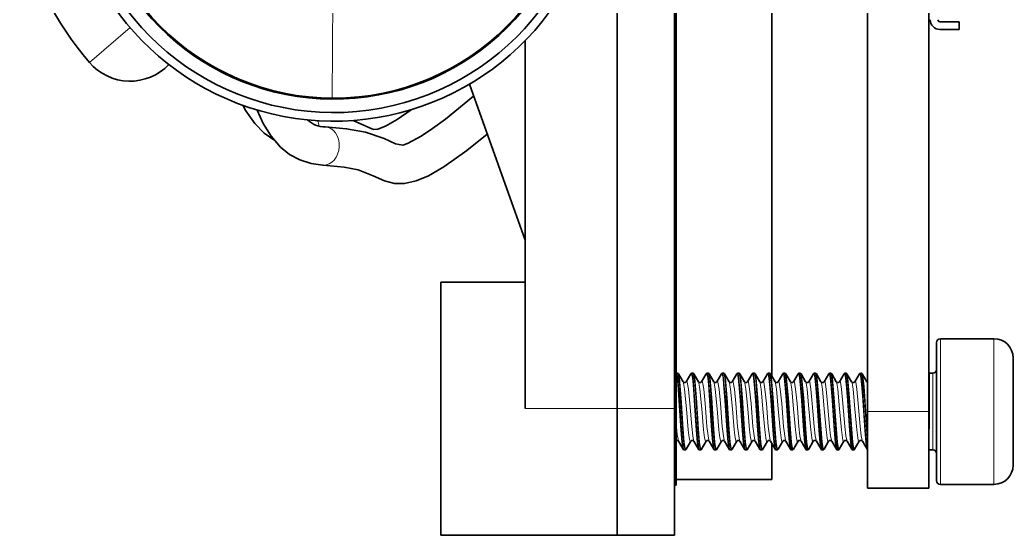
# Model space of a CAD drawing. Extents: x 370 to 946, y 143 to 764.
# Drawn here: x 815.38 to 841.31, y 402.13 to 415.57 of the extents above; entities that cross this region are included whole.
import ezdxf

# ---------------------------------------------------------------- set-up
doc = ezdxf.new("R2010")
doc.units = 0

msp = doc.modelspace()

# ---------------------------------------------------------------- linework, layer by layer
at = {"color": 7, "lineweight": 13, "ltscale": 0.11}
msp.add_line((823.562, 417.932), (823.538, 413.532), dxfattribs=at)
at = {"color": 7, "lineweight": 35, "ltscale": 0.298732}
msp.add_line((832.514, 405.432), (832.514, 417.381), dxfattribs=at)
at = {"color": 7, "lineweight": 35, "ltscale": 0.277435}
msp.add_line((835.014, 417.373), (835.014, 406.275), dxfattribs=at)
at = {"color": 7, "lineweight": 35, "ltscale": 0.300043}
msp.add_line((837.514, 417.358), (837.514, 405.356), dxfattribs=at)
at = {"color": 7, "lineweight": 35, "ltscale": 0.299773}
msp.add_line((839.114, 417.347), (839.114, 405.356), dxfattribs=at)
at = {"color": 7, "lineweight": 35, "ltscale": 0.295}
for p, q in [((830.973, 405.432), (830.973, 417.232)), ((830.973, 417.232), (830.973, 405.432)), ((832.473, 417.232), (832.473, 405.432))]:
    msp.add_line(p, q, dxfattribs=at)
at = {"color": 7, "lineweight": 35, "ltscale": 0.01275}
for p, q in [((839.909, 415.525), (839.399, 415.525)), ((839.909, 415.325), (839.399, 415.325))]:
    msp.add_line(p, q, dxfattribs=at)
at = {"color": 7, "lineweight": 35, "ltscale": 0.005}
msp.add_line((839.909, 415.325), (839.909, 415.525), dxfattribs=at)
at = {"color": 7, "lineweight": 13, "ltscale": 0.035}
msp.add_line((817.197, 414.463), (818.259, 415.375), dxfattribs=at)
at = {"color": 7, "lineweight": 35, "ltscale": 0.240025}
msp.add_line((828.573, 405.432), (828.573, 415.033), dxfattribs=at)
at = {"color": 7, "lineweight": 35, "ltscale": 0.107931}
msp.add_line((828.573, 409.831), (827.117, 413.895), dxfattribs=at)
at = {"color": 7, "lineweight": 35, "ltscale": 0.055}
for p, q in [((828.573, 408.732), (826.373, 408.732)), ((828.573, 408.732), (826.373, 408.732)), ((828.573, 402.132), (826.373, 402.132))]:
    msp.add_line(p, q, dxfattribs=at)
at = {"color": 7, "lineweight": 35, "ltscale": 0.164999}
msp.add_line((826.373, 408.732), (826.373, 402.132), dxfattribs=at)
at = {"color": 7, "lineweight": 35, "ltscale": 0.005508}
msp.add_line((839.314, 406.936), (839.314, 407.156), dxfattribs=at)
at = {"color": 7, "lineweight": 13, "ltscale": 0.005815}
for p, q in [((839.414, 407.024), (839.414, 407.256)), ((840.814, 407.024), (840.814, 407.256))]:
    msp.add_line(p, q, dxfattribs=at)
at = {"color": 7, "lineweight": 35, "ltscale": 0.034999}
for p, q in [((839.414, 407.256), (840.814, 407.256)), ((839.414, 403.456), (840.814, 403.456))]:
    msp.add_line(p, q, dxfattribs=at)
at = {"color": 7, "lineweight": 35, "ltscale": 0.084492}
msp.add_line((839.314, 403.556), (839.314, 406.936), dxfattribs=at)
at = {"color": 7, "lineweight": 13, "ltscale": 0.089185}
for p, q in [((839.414, 403.456), (839.414, 407.024)), ((840.814, 403.456), (840.814, 407.024))]:
    msp.add_line(p, q, dxfattribs=at)
at = {"color": 7, "lineweight": 35, "ltscale": 0.004285}
msp.add_line((841.314, 406.585), (841.314, 406.756), dxfattribs=at)
at = {"color": 7, "lineweight": 35, "ltscale": 0.065715}
msp.add_line((841.314, 403.956), (841.314, 406.585), dxfattribs=at)
at = {"color": 7, "lineweight": 35, "ltscale": 0.000269629}
msp.add_line((832.525, 406.356), (832.514, 406.354), dxfattribs=at)
at = {"color": 7, "lineweight": 35, "ltscale": 0.000669861}
for p, q in [((832.525, 406.356), (832.551, 406.356)), ((833.725, 406.356), (833.751, 406.356)), ((834.525, 406.356), (834.551, 406.356)), ((835.725, 406.356), (835.751, 406.356)), ((836.525, 406.356), (836.551, 406.356)), ((832.725, 404.356), (832.751, 404.356)), ((833.525, 404.356), (833.551, 404.356)), ((834.725, 404.356), (834.751, 404.356)), ((835.525, 404.356), (835.551, 404.356)), ((836.725, 404.356), (836.751, 404.356))]:
    msp.add_line(p, q, dxfattribs=at)
at = {"color": 7, "lineweight": 35, "ltscale": 0.006017}
for p, q in [((832.576, 406.34), (832.697, 406.132)), ((832.9, 406.34), (832.779, 406.132)), ((833.376, 406.34), (833.497, 406.132)), ((833.7, 406.34), (833.579, 406.132)), ((834.1, 406.34), (833.979, 406.132)), ((834.176, 406.34), (834.297, 406.132)), ((834.5, 406.34), (834.379, 406.132)), ((834.576, 406.34), (834.697, 406.132)), ((834.9, 406.34), (834.779, 406.132)), ((835.376, 406.34), (835.497, 406.132)), ((835.7, 406.34), (835.579, 406.132)), ((836.1, 406.34), (835.979, 406.132)), ((836.176, 406.34), (836.297, 406.132)), ((836.5, 406.34), (836.379, 406.132)), ((836.576, 406.34), (836.697, 406.132)), ((836.9, 406.34), (836.779, 406.132)), ((837.376, 406.34), (837.497, 406.132)), ((833.176, 404.373), (833.297, 404.581)), ((833.576, 404.373), (833.697, 404.581)), ((834.376, 404.373), (834.497, 404.581)), ((835.176, 404.373), (835.297, 404.581)), ((835.576, 404.373), (835.697, 404.581)), ((836.376, 404.373), (836.497, 404.581)), ((837.176, 404.373), (837.297, 404.581))]:
    msp.add_line(p, q, dxfattribs=at)
at = {"color": 7, "lineweight": 35, "ltscale": 0.000671387}
for p, q in [((832.925, 406.356), (832.951, 406.356)), ((833.325, 406.356), (833.351, 406.356)), ((834.125, 406.356), (834.151, 406.356)), ((834.925, 406.356), (834.951, 406.356)), ((835.325, 406.356), (835.351, 406.356)), ((836.125, 406.356), (836.151, 406.356)), ((836.925, 406.356), (836.951, 406.356)), ((837.325, 406.356), (837.351, 406.356)), ((833.125, 404.356), (833.151, 404.356)), ((833.925, 404.356), (833.951, 404.356)), ((834.325, 404.356), (834.351, 404.356)), ((835.125, 404.356), (835.151, 404.356)), ((835.925, 404.356), (835.951, 404.356)), ((836.325, 404.356), (836.351, 404.356)), ((837.125, 404.356), (837.151, 404.356))]:
    msp.add_line(p, q, dxfattribs=at)
at = {"color": 7, "lineweight": 35, "ltscale": 0.006018}
for p, q in [((832.976, 406.34), (833.097, 406.132)), ((833.3, 406.34), (833.179, 406.132)), ((833.776, 406.34), (833.897, 406.132)), ((834.976, 406.34), (835.097, 406.132)), ((835.3, 406.34), (835.179, 406.132)), ((835.776, 406.34), (835.897, 406.132)), ((836.976, 406.34), (837.097, 406.132)), ((837.3, 406.34), (837.179, 406.132)), ((832.7, 404.372), (832.579, 404.581)), ((832.776, 404.373), (832.897, 404.581)), ((833.1, 404.372), (832.979, 404.581)), ((833.5, 404.372), (833.379, 404.581)), ((833.9, 404.372), (833.779, 404.581)), ((833.976, 404.373), (834.097, 404.581)), ((834.7, 404.372), (834.579, 404.581)), ((834.776, 404.373), (834.897, 404.581)), ((835.1, 404.372), (834.979, 404.581)), ((835.5, 404.372), (835.379, 404.581)), ((835.9, 404.372), (835.779, 404.581)), ((835.976, 404.373), (836.097, 404.581)), ((836.7, 404.372), (836.579, 404.581)), ((836.776, 404.373), (836.897, 404.581)), ((837.1, 404.372), (836.979, 404.581)), ((837.5, 404.372), (837.379, 404.581))]:
    msp.add_line(p, q, dxfattribs=at)
at = {"color": 7, "lineweight": 13, "ltscale": 0.003061}
for p, q in [((839.134, 406.234), (839.134, 406.356)), ((839.214, 406.234), (839.214, 406.356))]:
    msp.add_line(p, q, dxfattribs=at)
at = {"color": 7, "lineweight": 35, "ltscale": 0.002}
msp.add_line((839.134, 406.356), (839.214, 406.356), dxfattribs=at)
at = {"color": 7, "lineweight": 13, "ltscale": 0.028771}
msp.add_line((839.134, 405.083), (839.134, 406.234), dxfattribs=at)
at = {"color": 7, "lineweight": 13, "ltscale": 0.046939}
msp.add_line((839.214, 404.356), (839.214, 406.234), dxfattribs=at)
at = {"color": 7, "lineweight": 13, "ltscale": 0.060001}
msp.add_line((830.973, 405.432), (828.573, 405.432), dxfattribs=at)
at = {"color": 7, "lineweight": 35, "ltscale": 0.0825}
for p, q in [((830.973, 402.132), (830.973, 405.432)), ((830.973, 402.132), (830.973, 405.432)), ((832.473, 402.132), (832.473, 405.432))]:
    msp.add_line(p, q, dxfattribs=at)
at = {"color": 7, "lineweight": 13, "ltscale": 0.0375}
msp.add_line((830.973, 405.432), (832.473, 405.432), dxfattribs=at)
at = {"color": 7, "lineweight": 13, "ltscale": 0.001021}
msp.add_line((832.514, 405.432), (832.473, 405.432), dxfattribs=at)
at = {"color": 7, "lineweight": 35, "ltscale": 0.05}
for p, q in [((832.514, 403.432), (832.514, 405.432)), ((837.514, 403.356), (837.514, 405.356)), ((839.114, 403.356), (839.114, 405.356))]:
    msp.add_line(p, q, dxfattribs=at)
at = {"color": 7, "lineweight": 13, "ltscale": 0.039999}
msp.add_line((837.514, 405.356), (839.114, 405.356), dxfattribs=at)
at = {"color": 7, "lineweight": 13, "ltscale": 0.005439}
msp.add_line((839.13, 404.954), (839.114, 404.737), dxfattribs=at)
at = {"color": 7, "lineweight": 35, "ltscale": 0.006019}
for p, q in [((834.3, 404.372), (834.179, 404.581)), ((836.3, 404.372), (836.179, 404.581))]:
    msp.add_line(p, q, dxfattribs=at)
at = {"color": 7, "lineweight": 35, "ltscale": 0.023485}
msp.add_line((835.014, 404.521), (835.014, 403.582), dxfattribs=at)
at = {"color": 7, "lineweight": 35, "ltscale": 0.000276096}
msp.add_line((839.125, 404.356), (839.114, 404.359), dxfattribs=at)
at = {"color": 7, "lineweight": 35, "ltscale": 0.002229}
msp.add_line((839.125, 404.356), (839.214, 404.356), dxfattribs=at)
at = {"color": 7, "lineweight": 35, "ltscale": 0.0625}
msp.add_line((835.014, 403.582), (832.514, 403.582), dxfattribs=at)
at = {"color": 7, "lineweight": 35, "ltscale": 0.001021}
msp.add_line((832.514, 403.432), (832.473, 403.432), dxfattribs=at)
at = {"color": 7, "lineweight": 35, "ltscale": 0.039999}
msp.add_line((837.514, 403.356), (839.114, 403.356), dxfattribs=at)
at = {"color": 7, "lineweight": 35, "ltscale": 0.060001}
msp.add_line((830.973, 402.132), (828.573, 402.132), dxfattribs=at)
at = {"color": 7, "lineweight": 35, "ltscale": 0.0375}
msp.add_line((830.973, 402.132), (832.473, 402.132), dxfattribs=at)
at = {"color": 7, "lineweight": 35}
for points in [[(827.227, 413.587), (826.493, 412.986), (826.155, 412.74), (825.855, 412.543), (825.5, 412.353)], [(822.013, 412.442), (821.763, 412.619), (821.513, 412.871), (821.28, 413.202), (821.199, 413.346)], [(821.579, 413.221), (821.735, 412.872), (821.939, 412.538), (822.185, 412.256), (822.425, 412.064), (822.687, 411.922), (822.988, 411.825), (823.295, 411.784)], [(824.083, 412.95), (824.496, 412.766), (824.615, 412.715), (824.731, 412.723), (824.924, 412.802), (825.231, 412.978), (825.596, 413.23)], [(823.297, 411.784), (823.847, 411.735), (824.217, 411.66), (824.609, 411.509), (824.897, 411.376), (825.16, 411.307), (825.421, 411.302), (825.73, 411.371), (826.051, 411.508), (826.454, 411.744), (827.048, 412.166), (827.582, 412.596)], [(823.351, 412.783), (823.913, 412.736), (824.409, 412.643), (824.889, 412.48), (825.191, 412.338), (825.379, 412.309), (825.5, 412.353)]]:
    msp.add_lwpolyline(points, dxfattribs=at)
at = {"color": 7, "lineweight": 13}
for points in [[(832.556, 406.234), (832.536, 406.339), (832.53, 406.353), (832.526, 406.356), (832.525, 406.356)], [(832.7, 404.372), (832.689, 404.406), (832.668, 404.546), (832.64, 404.863), (832.589, 405.642), (832.556, 406.065), (832.539, 406.225)], [(832.583, 406.234), (832.563, 406.339), (832.557, 406.353), (832.553, 406.356), (832.552, 406.356)], [(832.724, 404.356), (832.723, 404.357), (832.72, 404.359), (832.716, 404.365), (832.71, 404.382), (832.683, 404.566), (832.654, 404.916), (832.599, 405.743), (832.556, 406.234)], [(832.751, 404.356), (832.75, 404.357), (832.748, 404.358), (832.745, 404.361), (832.74, 404.373), (832.717, 404.495), (832.688, 404.811), (832.634, 405.622), (832.601, 406.066), (832.583, 406.234)], [(832.769, 404.366), (832.767, 404.367), (832.764, 404.369), (832.761, 404.374), (832.755, 404.39), (832.728, 404.558), (832.699, 404.898), (832.645, 405.716), (832.601, 406.226)], [(832.697, 406.132), (832.71, 406.094), (832.734, 405.941), (832.783, 405.423), (832.83, 404.881), (832.856, 404.673), (832.87, 404.605), (832.878, 404.583), (832.882, 404.577), (832.886, 404.573), (832.888, 404.573)], [(832.788, 406.14), (832.791, 406.139), (832.793, 406.137), (832.797, 406.132), (832.803, 406.118), (832.835, 405.937), (832.871, 405.567), (832.921, 404.969), (832.949, 404.718), (832.969, 404.609), (832.979, 404.581)], [(832.939, 406.225), (832.919, 406.329), (832.912, 406.343), (832.909, 406.346), (832.907, 406.346)], [(832.956, 406.234), (832.936, 406.339), (832.93, 406.353), (832.926, 406.356), (832.924, 406.356)], [(833.1, 404.372), (833.089, 404.406), (833.068, 404.546), (833.04, 404.863), (832.989, 405.642), (832.956, 406.065), (832.939, 406.225)], [(832.983, 406.234), (832.963, 406.339), (832.957, 406.353), (832.953, 406.356), (832.951, 406.356)], [(833.125, 404.356), (833.123, 404.357), (833.12, 404.359), (833.116, 404.365), (833.11, 404.382), (833.083, 404.566), (833.054, 404.916), (832.999, 405.743), (832.956, 406.234)], [(833.151, 404.356), (833.15, 404.357), (833.148, 404.358), (833.145, 404.361), (833.14, 404.373), (833.117, 404.495), (833.088, 404.811), (833.034, 405.622), (833.001, 406.066), (832.983, 406.234)], [(833.169, 404.366), (833.167, 404.367), (833.164, 404.369), (833.161, 404.374), (833.155, 404.39), (833.128, 404.558), (833.099, 404.898), (833.045, 405.716), (833.001, 406.226)], [(833.097, 406.132), (833.11, 406.094), (833.134, 405.941), (833.183, 405.423), (833.229, 404.881), (833.256, 404.673), (833.27, 404.605), (833.278, 404.583), (833.282, 404.577), (833.286, 404.573), (833.288, 404.573)], [(833.188, 406.14), (833.191, 406.139), (833.193, 406.137), (833.197, 406.132), (833.203, 406.118), (833.235, 405.937), (833.271, 405.567), (833.321, 404.969), (833.349, 404.718), (833.369, 404.609), (833.379, 404.581)], [(833.339, 406.225), (833.319, 406.329), (833.312, 406.343), (833.309, 406.346), (833.307, 406.346)], [(833.356, 406.234), (833.336, 406.339), (833.33, 406.353), (833.326, 406.356), (833.325, 406.356)], [(833.5, 404.372), (833.489, 404.406), (833.468, 404.546), (833.44, 404.863), (833.389, 405.642), (833.356, 406.065), (833.339, 406.225)], [(833.383, 406.234), (833.363, 406.339), (833.357, 406.353), (833.353, 406.356), (833.352, 406.356)], [(833.525, 404.356), (833.523, 404.357), (833.52, 404.359), (833.516, 404.365), (833.51, 404.382), (833.483, 404.566), (833.454, 404.916), (833.399, 405.743), (833.356, 406.234)], [(833.552, 404.356), (833.55, 404.357), (833.548, 404.358), (833.545, 404.361), (833.54, 404.373), (833.517, 404.495), (833.488, 404.811), (833.434, 405.622), (833.401, 406.066), (833.383, 406.234)], [(833.569, 404.366), (833.567, 404.367), (833.564, 404.369), (833.561, 404.374), (833.555, 404.39), (833.528, 404.558), (833.499, 404.898), (833.445, 405.716), (833.401, 406.226)], [(833.497, 406.132), (833.51, 406.094), (833.534, 405.941), (833.583, 405.423), (833.63, 404.881), (833.656, 404.673), (833.67, 404.605), (833.678, 404.583), (833.682, 404.577), (833.686, 404.573), (833.688, 404.573)], [(833.588, 406.14), (833.591, 406.139), (833.593, 406.137), (833.597, 406.132), (833.603, 406.118), (833.635, 405.937), (833.671, 405.567), (833.721, 404.969), (833.749, 404.718), (833.769, 404.609), (833.779, 404.581)], [(833.739, 406.225), (833.719, 406.329), (833.712, 406.343), (833.709, 406.346), (833.707, 406.346)], [(833.756, 406.234), (833.736, 406.339), (833.73, 406.353), (833.726, 406.356), (833.724, 406.356)], [(833.9, 404.372), (833.889, 404.406), (833.868, 404.546), (833.84, 404.863), (833.789, 405.642), (833.756, 406.065), (833.739, 406.225)], [(833.783, 406.234), (833.763, 406.339), (833.757, 406.353), (833.753, 406.356), (833.751, 406.356)], [(833.924, 404.356), (833.923, 404.357), (833.92, 404.359), (833.917, 404.365), (833.91, 404.382), (833.883, 404.566), (833.854, 404.916), (833.799, 405.743), (833.756, 406.234)], [(833.951, 404.356), (833.95, 404.357), (833.948, 404.358), (833.945, 404.361), (833.94, 404.373), (833.917, 404.495), (833.888, 404.811), (833.834, 405.622), (833.801, 406.066), (833.783, 406.234)], [(833.969, 404.366), (833.967, 404.367), (833.964, 404.369), (833.961, 404.374), (833.955, 404.39), (833.928, 404.558), (833.899, 404.898), (833.845, 405.716), (833.801, 406.226)], [(833.897, 406.132), (833.91, 406.094), (833.934, 405.941), (833.983, 405.423), (834.03, 404.881), (834.056, 404.673), (834.07, 404.605), (834.078, 404.583), (834.082, 404.577), (834.086, 404.573), (834.088, 404.573)], [(833.988, 406.14), (833.991, 406.139), (833.993, 406.137), (833.997, 406.132), (834.003, 406.118), (834.035, 405.937), (834.071, 405.567), (834.121, 404.969), (834.149, 404.718), (834.169, 404.609), (834.179, 404.581)], [(834.139, 406.225), (834.119, 406.329), (834.112, 406.343), (834.109, 406.346), (834.107, 406.346)], [(834.156, 406.234), (834.136, 406.339), (834.13, 406.353), (834.126, 406.356), (834.125, 406.356)], [(834.3, 404.372), (834.289, 404.406), (834.268, 404.546), (834.24, 404.863), (834.189, 405.642), (834.156, 406.065), (834.139, 406.225)], [(834.183, 406.234), (834.163, 406.339), (834.157, 406.353), (834.153, 406.356), (834.151, 406.356)], [(834.325, 404.356), (834.323, 404.357), (834.32, 404.359), (834.316, 404.365), (834.31, 404.382), (834.283, 404.566), (834.254, 404.916), (834.199, 405.743), (834.156, 406.234)], [(834.352, 404.356), (834.35, 404.357), (834.348, 404.358), (834.345, 404.361), (834.34, 404.373), (834.317, 404.495), (834.288, 404.811), (834.234, 405.622), (834.201, 406.066), (834.183, 406.234)], [(834.369, 404.366), (834.367, 404.367), (834.364, 404.369), (834.361, 404.374), (834.355, 404.39), (834.328, 404.558), (834.299, 404.898), (834.245, 405.716), (834.201, 406.226)], [(834.297, 406.132), (834.31, 406.094), (834.334, 405.941), (834.383, 405.423), (834.43, 404.881), (834.456, 404.673), (834.47, 404.605), (834.478, 404.583), (834.482, 404.577), (834.486, 404.573), (834.488, 404.573)], [(834.388, 406.14), (834.391, 406.139), (834.393, 406.137), (834.397, 406.132), (834.403, 406.118), (834.435, 405.937), (834.471, 405.567), (834.521, 404.969), (834.549, 404.718), (834.569, 404.609), (834.579, 404.581)], [(834.539, 406.225), (834.519, 406.329), (834.512, 406.343), (834.509, 406.346), (834.507, 406.346)], [(834.556, 406.234), (834.536, 406.339), (834.53, 406.353), (834.526, 406.356), (834.525, 406.356)], [(834.7, 404.372), (834.689, 404.406), (834.668, 404.546), (834.64, 404.863), (834.589, 405.642), (834.556, 406.065), (834.539, 406.225)], [(834.583, 406.234), (834.563, 406.339), (834.557, 406.353), (834.553, 406.356), (834.552, 406.356)], [(834.724, 404.356), (834.723, 404.357), (834.72, 404.359), (834.716, 404.365), (834.71, 404.382), (834.683, 404.566), (834.654, 404.916), (834.599, 405.743), (834.556, 406.234)], [(834.751, 404.356), (834.75, 404.357), (834.748, 404.358), (834.745, 404.361), (834.74, 404.373), (834.717, 404.495), (834.688, 404.811), (834.634, 405.622), (834.601, 406.066), (834.583, 406.234)], [(834.769, 404.366), (834.767, 404.367), (834.764, 404.369), (834.761, 404.374), (834.755, 404.39), (834.728, 404.558), (834.699, 404.898), (834.645, 405.716), (834.601, 406.226)], [(834.697, 406.132), (834.71, 406.094), (834.734, 405.941), (834.783, 405.423), (834.83, 404.881), (834.856, 404.673), (834.87, 404.605), (834.878, 404.583), (834.882, 404.577), (834.886, 404.573), (834.888, 404.573)], [(834.788, 406.14), (834.791, 406.139), (834.793, 406.137), (834.797, 406.132), (834.803, 406.118), (834.835, 405.937), (834.871, 405.567), (834.921, 404.969), (834.949, 404.718), (834.969, 404.609), (834.979, 404.581)], [(834.939, 406.225), (834.919, 406.329), (834.912, 406.343), (834.909, 406.346), (834.907, 406.346)], [(834.956, 406.234), (834.936, 406.339), (834.93, 406.353), (834.926, 406.356), (834.924, 406.356)], [(835.1, 404.372), (835.089, 404.406), (835.068, 404.546), (835.04, 404.863), (834.989, 405.642), (834.956, 406.065), (834.939, 406.225)], [(834.983, 406.234), (834.963, 406.339), (834.957, 406.353), (834.953, 406.356), (834.951, 406.356)], [(835.125, 404.356), (835.123, 404.357), (835.12, 404.359), (835.116, 404.365), (835.11, 404.382), (835.083, 404.566), (835.054, 404.916), (834.999, 405.743), (834.956, 406.234)], [(835.151, 404.356), (835.15, 404.357), (835.148, 404.358), (835.145, 404.361), (835.14, 404.373), (835.117, 404.495), (835.088, 404.811), (835.034, 405.622), (835.001, 406.066), (834.983, 406.234)], [(835.169, 404.366), (835.167, 404.367), (835.164, 404.369), (835.161, 404.374), (835.155, 404.39), (835.128, 404.558), (835.099, 404.898), (835.045, 405.716), (835.001, 406.226)], [(835.097, 406.132), (835.11, 406.094), (835.134, 405.941), (835.183, 405.423), (835.229, 404.881), (835.256, 404.673), (835.27, 404.605), (835.278, 404.583), (835.282, 404.577), (835.286, 404.573), (835.288, 404.573)], [(835.188, 406.14), (835.191, 406.139), (835.193, 406.137), (835.197, 406.132), (835.203, 406.118), (835.235, 405.937), (835.271, 405.567), (835.321, 404.969), (835.349, 404.718), (835.369, 404.609), (835.379, 404.581)], [(835.339, 406.225), (835.319, 406.329), (835.312, 406.343), (835.309, 406.346), (835.307, 406.346)], [(835.356, 406.234), (835.336, 406.339), (835.33, 406.353), (835.326, 406.356), (835.325, 406.356)], [(835.5, 404.372), (835.489, 404.406), (835.468, 404.546), (835.44, 404.863), (835.389, 405.642), (835.356, 406.065), (835.339, 406.225)], [(835.383, 406.234), (835.363, 406.339), (835.357, 406.353), (835.353, 406.356), (835.352, 406.356)], [(835.525, 404.356), (835.523, 404.357), (835.52, 404.359), (835.516, 404.365), (835.51, 404.382), (835.483, 404.566), (835.454, 404.916), (835.399, 405.743), (835.356, 406.234)], [(835.552, 404.356), (835.55, 404.357), (835.548, 404.358), (835.545, 404.361), (835.54, 404.373), (835.517, 404.495), (835.488, 404.811), (835.434, 405.622), (835.401, 406.066), (835.383, 406.234)], [(835.569, 404.366), (835.567, 404.367), (835.564, 404.369), (835.561, 404.374), (835.555, 404.39), (835.528, 404.558), (835.499, 404.898), (835.445, 405.716), (835.401, 406.226)], [(835.497, 406.132), (835.51, 406.094), (835.534, 405.941), (835.583, 405.423), (835.63, 404.881), (835.656, 404.673), (835.67, 404.605), (835.678, 404.583), (835.682, 404.577), (835.686, 404.573), (835.688, 404.573)], [(835.588, 406.14), (835.591, 406.139), (835.593, 406.137), (835.597, 406.132), (835.603, 406.118), (835.635, 405.937), (835.671, 405.567), (835.721, 404.969), (835.749, 404.718), (835.769, 404.609), (835.779, 404.581)], [(835.739, 406.225), (835.719, 406.329), (835.712, 406.343), (835.709, 406.346), (835.707, 406.346)], [(835.756, 406.234), (835.736, 406.339), (835.73, 406.353), (835.726, 406.356), (835.724, 406.356)], [(835.9, 404.372), (835.889, 404.406), (835.868, 404.546), (835.84, 404.863), (835.789, 405.642), (835.756, 406.065), (835.739, 406.225)], [(835.783, 406.234), (835.763, 406.339), (835.757, 406.353), (835.753, 406.356), (835.751, 406.356)], [(835.924, 404.356), (835.923, 404.357), (835.92, 404.359), (835.917, 404.365), (835.91, 404.382), (835.883, 404.566), (835.854, 404.916), (835.799, 405.743), (835.756, 406.234)], [(835.951, 404.356), (835.95, 404.357), (835.948, 404.358), (835.945, 404.361), (835.94, 404.373), (835.917, 404.495), (835.888, 404.811), (835.834, 405.622), (835.801, 406.066), (835.783, 406.234)], [(835.969, 404.366), (835.967, 404.367), (835.964, 404.369), (835.961, 404.374), (835.955, 404.39), (835.928, 404.558), (835.899, 404.898), (835.845, 405.716), (835.801, 406.226)], [(835.897, 406.132), (835.91, 406.094), (835.934, 405.941), (835.983, 405.423), (836.03, 404.881), (836.056, 404.673), (836.07, 404.605), (836.078, 404.583), (836.082, 404.577), (836.086, 404.573), (836.088, 404.573)], [(835.988, 406.14), (835.991, 406.139), (835.993, 406.137), (835.997, 406.132), (836.003, 406.118), (836.035, 405.937), (836.071, 405.567), (836.121, 404.969), (836.149, 404.718), (836.169, 404.609), (836.179, 404.581)], [(836.139, 406.225), (836.119, 406.329), (836.112, 406.343), (836.109, 406.346), (836.107, 406.346)], [(836.156, 406.234), (836.136, 406.339), (836.13, 406.353), (836.126, 406.356), (836.125, 406.356)], [(836.3, 404.372), (836.289, 404.406), (836.268, 404.546), (836.24, 404.863), (836.189, 405.642), (836.156, 406.065), (836.139, 406.225)], [(836.183, 406.234), (836.163, 406.339), (836.157, 406.353), (836.153, 406.356), (836.151, 406.356)], [(836.325, 404.356), (836.323, 404.357), (836.32, 404.359), (836.316, 404.365), (836.31, 404.382), (836.283, 404.566), (836.254, 404.916), (836.199, 405.743), (836.156, 406.234)], [(836.352, 404.356), (836.35, 404.357), (836.348, 404.358), (836.345, 404.361), (836.34, 404.373), (836.317, 404.495), (836.288, 404.811), (836.234, 405.622), (836.201, 406.066), (836.183, 406.234)], [(836.369, 404.366), (836.367, 404.367), (836.364, 404.369), (836.361, 404.374), (836.355, 404.39), (836.328, 404.558), (836.299, 404.898), (836.245, 405.716), (836.201, 406.226)], [(836.297, 406.132), (836.31, 406.094), (836.334, 405.941), (836.383, 405.423), (836.43, 404.881), (836.456, 404.673), (836.47, 404.605), (836.478, 404.583), (836.482, 404.577), (836.486, 404.573), (836.488, 404.573)], [(836.388, 406.14), (836.391, 406.139), (836.393, 406.137), (836.397, 406.132), (836.403, 406.118), (836.435, 405.937), (836.471, 405.567), (836.521, 404.969), (836.549, 404.718), (836.569, 404.609), (836.579, 404.581)], [(836.539, 406.225), (836.519, 406.329), (836.512, 406.343), (836.509, 406.346), (836.507, 406.346)], [(836.556, 406.234), (836.536, 406.339), (836.53, 406.353), (836.526, 406.356), (836.525, 406.356)], [(836.7, 404.372), (836.689, 404.406), (836.668, 404.546), (836.64, 404.863), (836.589, 405.642), (836.556, 406.065), (836.539, 406.225)], [(836.583, 406.234), (836.563, 406.339), (836.557, 406.353), (836.553, 406.356), (836.552, 406.356)], [(836.724, 404.356), (836.723, 404.357), (836.72, 404.359), (836.716, 404.365), (836.71, 404.382), (836.683, 404.566), (836.654, 404.916), (836.599, 405.743), (836.556, 406.234)], [(836.751, 404.356), (836.75, 404.357), (836.748, 404.358), (836.745, 404.361), (836.74, 404.373), (836.717, 404.495), (836.688, 404.811), (836.634, 405.622), (836.601, 406.066), (836.583, 406.234)], [(836.769, 404.366), (836.767, 404.367), (836.764, 404.369), (836.761, 404.374), (836.755, 404.39), (836.728, 404.558), (836.699, 404.898), (836.645, 405.716), (836.601, 406.226)], [(836.697, 406.132), (836.71, 406.094), (836.734, 405.941), (836.783, 405.423), (836.83, 404.881), (836.856, 404.673), (836.87, 404.605), (836.878, 404.583), (836.882, 404.577), (836.886, 404.573), (836.888, 404.573)], [(836.788, 406.14), (836.791, 406.139), (836.793, 406.137), (836.797, 406.132), (836.803, 406.118), (836.835, 405.937), (836.871, 405.567), (836.921, 404.969), (836.949, 404.718), (836.969, 404.609), (836.979, 404.581)], [(836.939, 406.225), (836.919, 406.329), (836.912, 406.343), (836.909, 406.346), (836.907, 406.346)], [(836.956, 406.234), (836.936, 406.339), (836.93, 406.353), (836.926, 406.356), (836.924, 406.356)], [(837.1, 404.372), (837.089, 404.406), (837.068, 404.546), (837.04, 404.863), (836.989, 405.642), (836.956, 406.065), (836.939, 406.225)], [(836.983, 406.234), (836.963, 406.339), (836.957, 406.353), (836.953, 406.356), (836.951, 406.356)], [(837.125, 404.356), (837.123, 404.357), (837.12, 404.359), (837.116, 404.365), (837.11, 404.382), (837.083, 404.566), (837.054, 404.916), (836.999, 405.743), (836.956, 406.234)], [(837.151, 404.356), (837.15, 404.357), (837.148, 404.358), (837.145, 404.361), (837.14, 404.373), (837.117, 404.495), (837.088, 404.811), (837.034, 405.622), (837.001, 406.066), (836.983, 406.234)], [(837.169, 404.366), (837.167, 404.367), (837.164, 404.369), (837.161, 404.374), (837.155, 404.39), (837.128, 404.558), (837.099, 404.898), (837.045, 405.716), (837.001, 406.226)], [(837.097, 406.132), (837.11, 406.094), (837.134, 405.941), (837.183, 405.423), (837.229, 404.881), (837.256, 404.673), (837.27, 404.605), (837.278, 404.583), (837.282, 404.577), (837.286, 404.573), (837.288, 404.573)], [(837.188, 406.14), (837.191, 406.139), (837.193, 406.137), (837.197, 406.132), (837.203, 406.118), (837.235, 405.937), (837.271, 405.567), (837.321, 404.969), (837.349, 404.718), (837.369, 404.609), (837.379, 404.581)], [(837.339, 406.225), (837.319, 406.329), (837.312, 406.343), (837.309, 406.346), (837.307, 406.346)], [(837.356, 406.234), (837.336, 406.339), (837.33, 406.353), (837.326, 406.356), (837.325, 406.356)], [(837.5, 404.372), (837.489, 404.406), (837.468, 404.546), (837.44, 404.863), (837.389, 405.642), (837.356, 406.065), (837.339, 406.225)], [(837.383, 406.234), (837.363, 406.339), (837.357, 406.353), (837.353, 406.356), (837.352, 406.356)], [(837.514, 404.371), (837.497, 404.446), (837.467, 404.735), (837.428, 405.306), (837.389, 405.89), (837.356, 406.234)], [(837.514, 404.527), (837.482, 404.893), (837.423, 405.787), (837.383, 406.234)], [(837.514, 404.714), (837.469, 405.361), (837.423, 406.006), (837.401, 406.226)], [(832.514, 405.048), (832.544, 404.756), (832.573, 404.596), (832.579, 404.581)]]:
    msp.add_lwpolyline(points, dxfattribs=at)
at = {"color": 7, "lineweight": 35}
msp.add_circle((823.573, 419.932), 6.4, dxfattribs=at)
for centre, radius, start, end in [((823.573, 419.932), 7, 20.6321, 338.7497), ((823.573, 419.932), 6.775, 190.4078, 168.9738), ((823.573, 419.932), 6.425, 190.4078, 168.9738), ((823.573, 419.932), 8.4, 192.787, 220.6164), ((839.399, 415.575), 0.25, 180, 270), ((839.399, 415.575), 0.05, 180, 270), ((818.259, 415.375), 1.4, 220.6164, 316.3555), ((823.358, 413.476), 0.693, 227.5798, 269.3934), ((839.414, 407.156), 0.1, 90.0336, 179.9664), ((840.814, 406.756), 0.5, 0, 90), ((839.214, 406.456), 0.1, 270.0336, 359.9664), ((832.55, 406.328), 0.0288, 25.6166, 86.6275), ((832.737, 406.16), 0.0489, 214.6608, 271.0862), ((832.739, 406.16), 0.0489, 268.9138, 325.3392), ((832.926, 406.328), 0.0288, 93.3691, 154.3686), ((832.95, 406.328), 0.0288, 25.6166, 86.6275), ((833.137, 406.16), 0.0489, 214.6608, 271.0862), ((833.139, 406.16), 0.0489, 268.9138, 325.3392), ((833.326, 406.328), 0.0288, 93.3691, 154.3686), ((833.35, 406.328), 0.0288, 25.6166, 86.6275), ((833.537, 406.16), 0.0489, 214.6608, 271.0862), ((833.539, 406.16), 0.0489, 268.9138, 325.3392), ((833.726, 406.328), 0.0288, 93.3691, 154.3686), ((833.75, 406.328), 0.0288, 25.6166, 86.6275), ((833.937, 406.16), 0.0489, 214.6608, 271.0862), ((833.939, 406.16), 0.0489, 268.9138, 325.3392), ((834.126, 406.328), 0.0288, 93.3691, 154.3686), ((834.15, 406.328), 0.0288, 25.6166, 86.6275), ((834.337, 406.16), 0.0489, 214.6608, 271.0862), ((834.339, 406.16), 0.0489, 268.9138, 325.3392), ((834.526, 406.328), 0.0288, 93.3691, 154.3686), ((834.55, 406.328), 0.0288, 25.6166, 86.6275), ((834.737, 406.16), 0.0489, 214.6608, 271.0862), ((834.739, 406.16), 0.0489, 268.9138, 325.3392), ((834.926, 406.328), 0.0288, 93.3691, 154.3686), ((834.95, 406.328), 0.0288, 25.6166, 86.6275), ((835.137, 406.16), 0.0489, 214.6608, 271.0862), ((835.139, 406.16), 0.0489, 268.9138, 325.3392), ((835.326, 406.328), 0.0288, 93.3691, 154.3686), ((835.35, 406.328), 0.0288, 25.6166, 86.6275), ((835.537, 406.16), 0.0489, 214.6608, 271.0862), ((835.539, 406.16), 0.0489, 268.9138, 325.3392), ((835.726, 406.328), 0.0288, 93.3691, 154.3686), ((835.75, 406.328), 0.0288, 25.6166, 86.6275), ((835.937, 406.16), 0.0489, 214.6608, 271.0862), ((835.939, 406.16), 0.0489, 268.9138, 325.3392), ((836.126, 406.328), 0.0288, 93.3691, 154.3686), ((836.15, 406.328), 0.0288, 25.6166, 86.6275), ((836.337, 406.16), 0.0489, 214.6608, 271.0862), ((836.339, 406.16), 0.0489, 268.9138, 325.3392), ((836.526, 406.328), 0.0288, 93.3691, 154.3686), ((836.55, 406.328), 0.0288, 25.6166, 86.6275), ((836.737, 406.16), 0.0489, 214.6608, 271.0862), ((836.739, 406.16), 0.0489, 268.9138, 325.3392), ((836.926, 406.328), 0.0288, 93.3691, 154.3686), ((836.95, 406.328), 0.0288, 25.6166, 86.6275), ((837.137, 406.16), 0.0489, 214.6608, 271.0862), ((837.139, 406.16), 0.0489, 268.9138, 325.3392), ((837.326, 406.328), 0.0288, 93.3691, 154.3686), ((837.35, 406.328), 0.0288, 25.6166, 86.6275), ((837.534, 406.156), 0.0439, 213.0202, 242.9618), ((839.134, 406.336), 0.02, 90.0336, 179.9664), ((832.538, 404.55), 0.0518, 89.9305, 117.8241), ((832.539, 404.553), 0.0489, 34.6608, 91.0862), ((832.937, 404.553), 0.0489, 88.9138, 145.3392), ((832.939, 404.553), 0.0489, 34.6608, 91.0862), ((833.337, 404.553), 0.0489, 88.9138, 145.3392), ((833.339, 404.553), 0.0489, 34.6608, 91.0862), ((833.737, 404.553), 0.0489, 88.9138, 145.3392), ((833.739, 404.553), 0.0489, 34.6608, 91.0862), ((834.137, 404.553), 0.0489, 88.9138, 145.3392), ((834.139, 404.553), 0.0489, 34.6608, 91.0862), ((834.537, 404.553), 0.0489, 88.9138, 145.3392), ((834.539, 404.553), 0.0489, 34.6608, 91.0862), ((834.937, 404.553), 0.0489, 88.9138, 145.3392), ((834.939, 404.553), 0.0489, 34.6608, 91.0862), ((835.337, 404.553), 0.0489, 88.9138, 145.3392), ((835.339, 404.553), 0.0489, 34.6608, 91.0862), ((835.737, 404.553), 0.0489, 88.9138, 145.3392), ((835.739, 404.553), 0.0489, 34.6608, 91.0862), ((836.137, 404.553), 0.0489, 88.9138, 145.3392), ((836.139, 404.553), 0.0489, 34.6608, 91.0862), ((836.537, 404.553), 0.0489, 88.9138, 145.3392), ((836.539, 404.553), 0.0489, 34.6608, 91.0862), ((836.937, 404.553), 0.0489, 88.9138, 145.3392), ((836.939, 404.553), 0.0489, 34.6608, 91.0862), ((837.337, 404.553), 0.0489, 88.9138, 145.3392), ((837.339, 404.553), 0.0489, 34.6608, 91.0862), ((832.726, 404.385), 0.0288, 205.6314, 266.6309), ((832.75, 404.385), 0.0288, 273.3725, 334.3834), ((833.126, 404.385), 0.0288, 205.6314, 266.6309), ((833.15, 404.385), 0.0288, 273.3725, 334.3834), ((833.526, 404.385), 0.0288, 205.6314, 266.6309), ((833.55, 404.385), 0.0288, 273.3725, 334.3834), ((833.926, 404.385), 0.0288, 205.6314, 266.6309), ((833.95, 404.385), 0.0288, 273.3725, 334.3834), ((834.326, 404.385), 0.0288, 205.6314, 266.6309), ((834.35, 404.385), 0.0288, 273.3725, 334.3834), ((834.726, 404.385), 0.0288, 205.6314, 266.6309), ((834.75, 404.385), 0.0288, 273.3725, 334.3834), ((835.126, 404.385), 0.0288, 205.6314, 266.6309), ((835.15, 404.385), 0.0288, 273.3725, 334.3834), ((835.526, 404.385), 0.0288, 205.6314, 266.6309), ((835.55, 404.385), 0.0288, 273.3725, 334.3834), ((835.926, 404.385), 0.0288, 205.6314, 266.6309), ((835.95, 404.385), 0.0288, 273.3725, 334.3834), ((836.326, 404.385), 0.0288, 205.6314, 266.6309), ((836.35, 404.385), 0.0288, 273.3725, 334.3834), ((836.726, 404.385), 0.0288, 205.6314, 266.6309), ((836.75, 404.385), 0.0288, 273.3725, 334.3834), ((837.126, 404.385), 0.0288, 205.6314, 266.6309), ((837.15, 404.385), 0.0288, 273.3725, 334.3834), ((837.529, 404.388), 0.033, 208.0218, 241.6702), ((839.214, 404.256), 0.1, 0.0336, 89.9664), ((840.814, 403.956), 0.5, 270, 360), ((839.414, 403.556), 0.1, 180.0336, 269.9664)]:
    msp.add_arc(centre, radius, start, end, dxfattribs=at)
at = {"color": 7, "lineweight": 13}
for centre, radius, start, end in [((822.615, 412.73), 0.579, 7.389, 21.7164), ((832.111, 406.197), 0.429, 3.6353, 19.6267), ((832.158, 406.195), 0.443, 3.9659, 19.1592), ((832.791, 406.128), 0.0124, 103.5865, 159.954), ((832.91, 406.337), 0.00985, 103.6672, 160.0965), ((832.558, 406.195), 0.443, 3.9659, 19.1592), ((833.191, 406.128), 0.0124, 103.5865, 159.954), ((833.31, 406.337), 0.00985, 103.6672, 160.0965), ((832.958, 406.195), 0.443, 3.9659, 19.1592), ((833.591, 406.128), 0.0124, 103.5865, 159.954), ((833.71, 406.337), 0.00985, 103.6672, 160.0965), ((833.358, 406.195), 0.443, 3.9659, 19.1592), ((833.991, 406.128), 0.0124, 103.5865, 159.954), ((834.109, 406.337), 0.00985, 103.6672, 160.0965), ((833.758, 406.195), 0.443, 3.9659, 19.1592), ((834.391, 406.128), 0.0124, 103.5865, 159.954), ((834.51, 406.337), 0.00985, 103.6672, 160.0965), ((834.158, 406.195), 0.443, 3.9659, 19.1592), ((834.791, 406.128), 0.0124, 103.5865, 159.954), ((834.91, 406.337), 0.00985, 103.6672, 160.0965), ((834.558, 406.195), 0.443, 3.9659, 19.1592), ((835.191, 406.128), 0.0124, 103.5865, 159.954), ((835.31, 406.337), 0.00985, 103.6672, 160.0965), ((834.958, 406.195), 0.443, 3.9659, 19.1592), ((835.591, 406.128), 0.0124, 103.5865, 159.954), ((835.71, 406.337), 0.00985, 103.6672, 160.0965), ((835.358, 406.195), 0.443, 3.9659, 19.1592), ((835.991, 406.128), 0.0124, 103.5865, 159.954), ((836.109, 406.337), 0.00985, 103.6672, 160.0965), ((835.758, 406.195), 0.443, 3.9659, 19.1592), ((836.391, 406.128), 0.0124, 103.5865, 159.954), ((836.51, 406.337), 0.00985, 103.6672, 160.0965), ((836.158, 406.195), 0.443, 3.9659, 19.1592), ((836.791, 406.128), 0.0124, 103.5865, 159.954), ((836.91, 406.337), 0.00985, 103.6672, 160.0965), ((836.558, 406.195), 0.443, 3.9659, 19.1592), ((837.191, 406.128), 0.0124, 103.5865, 159.954), ((837.31, 406.337), 0.00985, 103.6672, 160.0965), ((836.958, 406.195), 0.443, 3.9659, 19.1592), ((837.302, 406.044), 0.214, 8.817, 24.2723), ((837.225, 405.078), 1.909, 356.2825, 0.1655), ((839.13, 404.988), 0.0344, 239.0937, 269.4377), ((832.885, 404.585), 0.0124, 283.5865, 339.954), ((833.285, 404.585), 0.0124, 283.5865, 339.954), ((833.685, 404.585), 0.0124, 283.5865, 339.954), ((834.085, 404.585), 0.0124, 283.5865, 339.954), ((834.485, 404.585), 0.0124, 283.5865, 339.954), ((834.885, 404.585), 0.0124, 283.5865, 339.954), ((835.285, 404.585), 0.0124, 283.5865, 339.954), ((835.685, 404.585), 0.0124, 283.5865, 339.954), ((836.085, 404.585), 0.0124, 283.5865, 339.954), ((836.485, 404.585), 0.0124, 283.5865, 339.954), ((836.885, 404.585), 0.0124, 283.5865, 339.954), ((837.285, 404.585), 0.0124, 283.5865, 339.954), ((832.766, 404.376), 0.00986, 283.6847, 340.1213), ((833.166, 404.376), 0.00986, 283.6847, 340.1213), ((833.566, 404.376), 0.00986, 283.6847, 340.1213), ((833.966, 404.376), 0.00986, 283.6847, 340.1213), ((834.366, 404.376), 0.00986, 283.6847, 340.1213), ((834.766, 404.376), 0.00986, 283.6847, 340.1213), ((835.166, 404.376), 0.00986, 283.6847, 340.1213), ((835.566, 404.376), 0.00986, 283.6847, 340.1213), ((835.966, 404.376), 0.00986, 283.6847, 340.1213), ((836.366, 404.376), 0.00986, 283.6847, 340.1213), ((836.766, 404.376), 0.00986, 283.6847, 340.1213), ((837.166, 404.376), 0.00986, 283.6847, 340.1213), ((839.133, 404.373), 0.0194, 187.3081, 242.6709)]:
    msp.add_arc(centre, radius, start, end, dxfattribs=at)
for centre, major_axis, ratio, start_param, end_param in [((823.324, 412.283), (-0.034, -0.499), 0.788272, 0.019322, 3.160231), ((839.134, 405.089), (0.02, 0), 0.273284, 3.141593, 4.712389)]:
    msp.add_ellipse(centre, major_axis=major_axis, ratio=ratio, start_param=start_param, end_param=end_param, dxfattribs=at)

doc.saveas('drawing.dxf')
